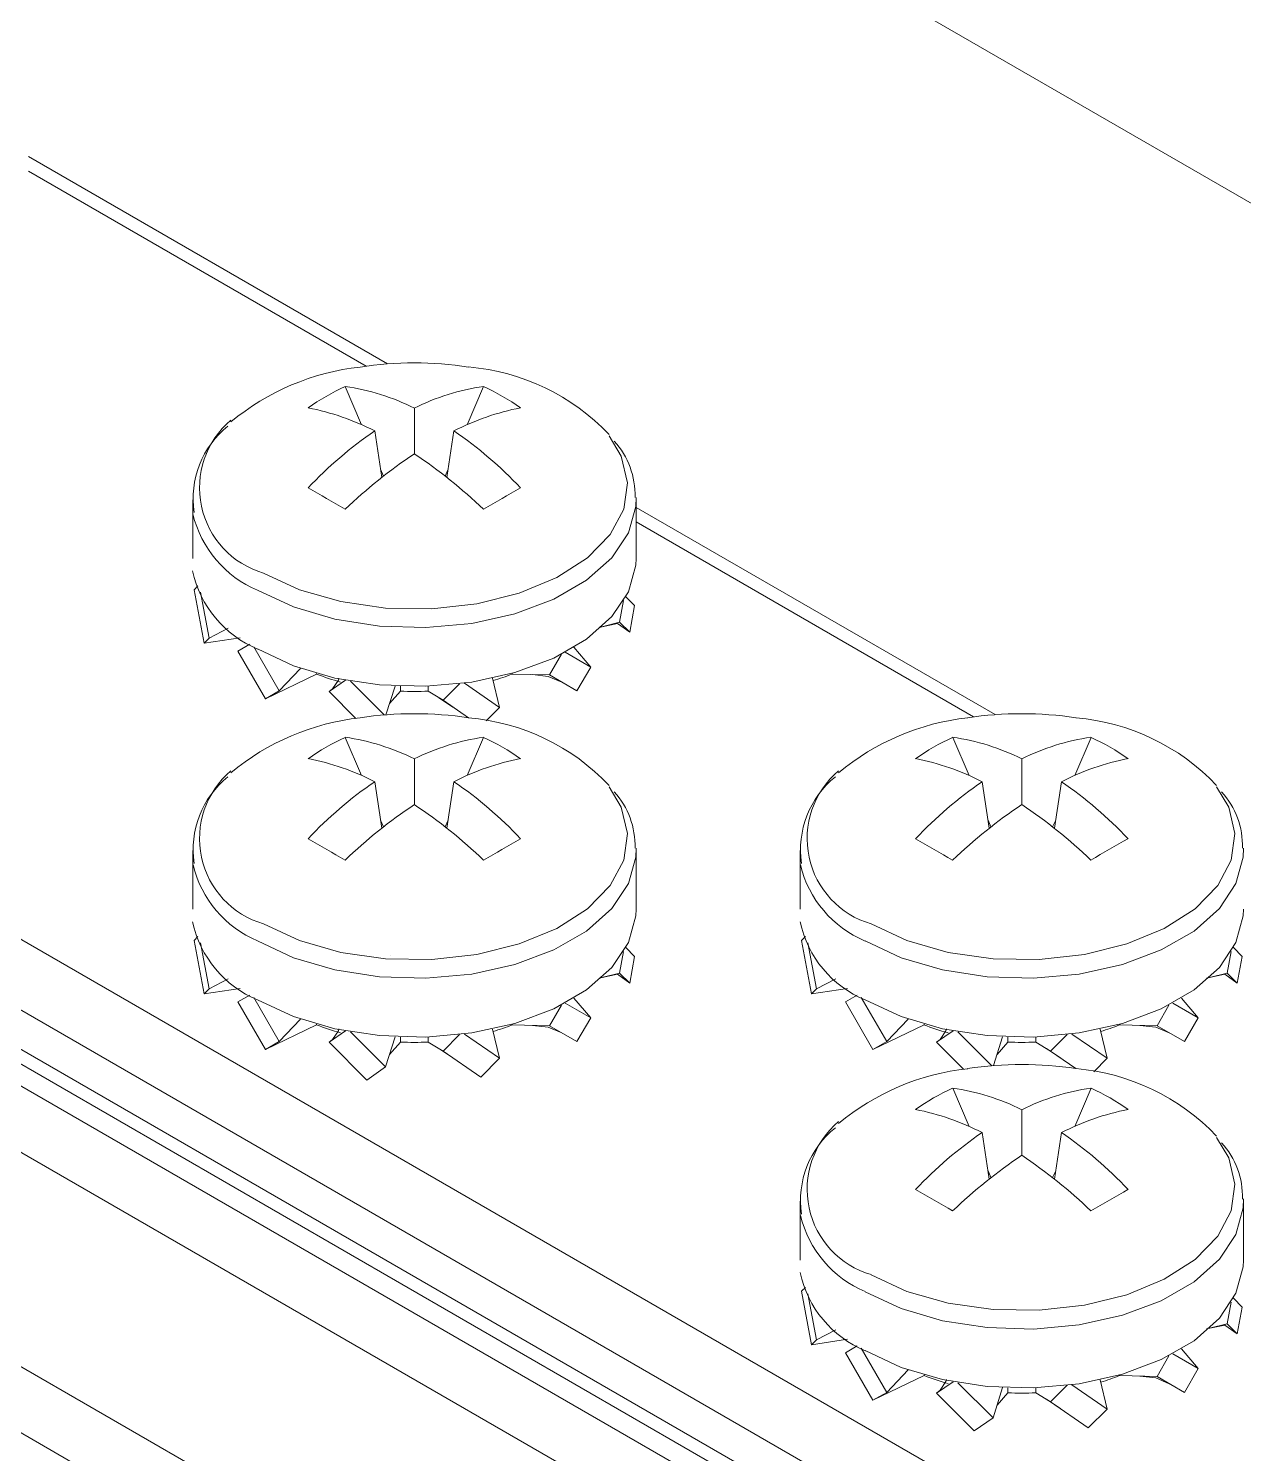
# Model space of a CAD drawing. Header units: inches. Extents: x 0.2 to 16.8, y 0.2 to 10.8.
# Drawn here: x 12.644 to 13.527, y 6.1 to 7.135 of the extents above; entities that cross this region are included whole.
import ezdxf

# ---------------------------------------------------------------- set-up
doc = ezdxf.new("R2010")
doc.units = ezdxf.units.IN
doc.header["$MEASUREMENT"] = 0

msp = doc.modelspace()

# ---------------------------------------------------------------- linework, layer by layer
at = {"color": 7, "linetype": 'Continuous', "lineweight": 15}
for p, q in [((11.1321, 8.3933), (14.01, 6.7319)), ((11.1935, 7.2169), (14.1384, 5.5168)), ((12.9051, 6.891), (12.6444, 7.0415)), ((12.8743, 6.8745), (12.8862, 6.8468)), ((12.9748, 6.8745), (12.963, 6.8468)), ((12.9246, 6.8257), (12.9246, 6.8589)), ((12.8958, 6.8423), (12.901, 6.8085)), ((12.9534, 6.8423), (12.9482, 6.8085)), ((12.9001, 6.8145), (12.9022, 6.8095)), ((12.9491, 6.8145), (12.947, 6.8095)), ((12.7636, 6.7924), (12.7636, 6.7497)), ((12.7636, 6.7924), (12.7638, 6.7876)), ((13.0856, 6.7497), (13.0856, 6.7924)), ((13.3464, 6.6363), (13.0856, 6.7868)), ((12.7673, 6.7298), (12.7646, 6.727)), ((12.7646, 6.727), (12.7719, 6.6882)), ((12.7755, 6.6918), (12.7692, 6.7253)), ((13.0766, 6.7191), (13.0737, 6.7034)), ((13.0846, 6.7155), (13.0782, 6.7219)), ((13.081, 6.6961), (13.0846, 6.7155)), ((12.7755, 6.6918), (12.7895, 6.6991)), ((13.0588, 6.6996), (13.0721, 6.7026)), ((13.0608, 6.7001), (13.0737, 6.7034)), ((13.081, 6.6961), (13.0721, 6.7026)), ((13.0737, 6.7034), (13.081, 6.6961)), ((12.7719, 6.6882), (12.7981, 6.6922)), ((12.7719, 6.6882), (12.7755, 6.6918)), ((12.805, 6.6874), (12.7965, 6.6825)), ((12.8265, 6.6536), (12.808, 6.6856)), ((13.0527, 6.6709), (13.0405, 6.6852)), ((12.7965, 6.6825), (12.8165, 6.6478)), ((13.0314, 6.6801), (13.0227, 6.6651)), ((13.0527, 6.6709), (13.0342, 6.6816)), ((12.8165, 6.6478), (12.8536, 6.6658)), ((12.8265, 6.6536), (12.8419, 6.6699)), ((12.8536, 6.6663), (12.8536, 6.6658)), ((12.9956, 6.6658), (12.9956, 6.6663)), ((12.9956, 6.6658), (13.0227, 6.6651)), ((13.0227, 6.6651), (13.0427, 6.6536)), ((13.0427, 6.6536), (13.0527, 6.6709)), ((12.8165, 6.6478), (12.8265, 6.6536)), ((12.8746, 6.6613), (12.8627, 6.6531)), ((12.8652, 6.6551), (12.8627, 6.6531)), ((12.9028, 6.6361), (12.8782, 6.6607)), ((12.904, 6.6362), (12.9106, 6.6571)), ((12.9145, 6.6569), (12.9145, 6.6533)), ((12.9347, 6.6533), (12.9347, 6.6569)), ((12.9575, 6.6587), (12.9455, 6.6467)), ((12.9865, 6.6415), (12.961, 6.6591)), ((12.9865, 6.6415), (12.9814, 6.6627)), ((12.8627, 6.6531), (12.8822, 6.6336)), ((12.9065, 6.6443), (12.9145, 6.6533)), ((12.9347, 6.6533), (12.9455, 6.6467)), ((12.9424, 6.6486), (12.9526, 6.6418)), ((12.9455, 6.6467), (12.9639, 6.634)), ((12.9767, 6.6317), (12.9865, 6.6415)), ((12.8743, 6.6198), (12.8862, 6.592)), ((12.9748, 6.6198), (12.963, 6.592)), ((13.3156, 6.6198), (13.3275, 6.592)), ((13.4161, 6.6198), (13.4042, 6.592)), ((12.9246, 6.5709), (12.9246, 6.6042)), ((13.3658, 6.5709), (13.3658, 6.6042)), ((12.8958, 6.5876), (12.901, 6.5538)), ((12.9534, 6.5876), (12.9482, 6.5538)), ((13.337, 6.5876), (13.3422, 6.5538)), ((13.3946, 6.5876), (13.3895, 6.5538)), ((12.9001, 6.5598), (12.9022, 6.5548)), ((12.9491, 6.5598), (12.947, 6.5548)), ((13.3413, 6.5598), (13.3434, 6.5548)), ((13.3904, 6.5598), (13.3882, 6.5548)), ((12.7636, 6.5377), (12.7636, 6.495)), ((12.7636, 6.5377), (12.7638, 6.5329)), ((13.0856, 6.495), (13.0856, 6.5377)), ((13.2048, 6.5377), (13.2048, 6.495)), ((13.2048, 6.5377), (13.205, 6.5329)), ((12.7673, 6.4751), (12.7646, 6.4723)), ((12.7646, 6.4723), (12.7719, 6.4335)), ((12.7755, 6.4371), (12.7692, 6.4706)), ((13.2086, 6.4751), (13.2058, 6.4723)), ((13.2058, 6.4723), (13.2131, 6.4335)), ((13.2168, 6.4371), (13.2105, 6.4706)), ((13.0766, 6.4643), (13.0737, 6.4487)), ((13.0846, 6.4608), (13.0782, 6.4672)), ((13.081, 6.4413), (13.0846, 6.4608)), ((13.5178, 6.4643), (13.5149, 6.4487)), ((13.5259, 6.4608), (13.5195, 6.4672)), ((13.5222, 6.4413), (13.5259, 6.4608)), ((13.0588, 6.4449), (13.0721, 6.4478)), ((13.0608, 6.4454), (13.0737, 6.4487)), ((13.081, 6.4413), (13.0721, 6.4478)), ((13.0737, 6.4487), (13.081, 6.4413)), ((13.5, 6.4449), (13.5133, 6.4478)), ((13.5021, 6.4454), (13.5149, 6.4487)), ((13.5222, 6.4413), (13.5133, 6.4478)), ((13.5149, 6.4487), (13.5222, 6.4413)), ((12.7719, 6.4335), (12.7981, 6.4375)), ((12.7719, 6.4335), (12.7755, 6.4371)), ((12.7755, 6.4371), (12.7895, 6.4444)), ((13.2131, 6.4335), (13.2393, 6.4375)), ((13.2131, 6.4335), (13.2168, 6.4371)), ((13.2168, 6.4371), (13.2308, 6.4444)), ((12.805, 6.4327), (12.7965, 6.4277)), ((12.7965, 6.4277), (12.8165, 6.3931)), ((12.8265, 6.3989), (12.808, 6.4309)), ((13.0527, 6.4162), (13.0342, 6.4269)), ((13.0527, 6.4162), (13.0405, 6.4305)), ((13.2463, 6.4327), (13.2377, 6.4277)), ((13.2377, 6.4277), (13.2577, 6.3931)), ((13.2677, 6.3989), (13.2492, 6.4309)), ((13.494, 6.4162), (13.4755, 6.4269)), ((13.494, 6.4162), (13.4818, 6.4305)), ((13.0314, 6.4254), (13.0227, 6.4104)), ((13.0427, 6.3989), (13.0527, 6.4162)), ((13.4726, 6.4254), (13.464, 6.4104)), ((13.484, 6.3989), (13.494, 6.4162)), ((12.8165, 6.3931), (12.8536, 6.4111)), ((12.8265, 6.3989), (12.8419, 6.4152)), ((12.8536, 6.4115), (12.8536, 6.4111)), ((12.8746, 6.4066), (12.8627, 6.3984)), ((12.9037, 6.3805), (12.8782, 6.406)), ((12.9865, 6.3868), (12.9814, 6.408)), ((12.9956, 6.4111), (12.9956, 6.4115)), ((12.9956, 6.4111), (13.0227, 6.4104)), ((13.0227, 6.4104), (13.0427, 6.3989)), ((13.2577, 6.3931), (13.2948, 6.4111)), ((13.2677, 6.3989), (13.2832, 6.4152)), ((13.2948, 6.4115), (13.2948, 6.4111)), ((13.3159, 6.4066), (13.3039, 6.3984)), ((13.344, 6.3814), (13.3194, 6.406)), ((13.4277, 6.3868), (13.4226, 6.408)), ((13.4369, 6.4111), (13.4369, 6.4115)), ((13.4369, 6.4111), (13.464, 6.4104)), ((13.464, 6.4104), (13.484, 6.3989)), ((12.8165, 6.3931), (12.8265, 6.3989)), ((12.8652, 6.4004), (12.8627, 6.3984)), ((12.8627, 6.3984), (12.89, 6.371)), ((12.9037, 6.3805), (12.9106, 6.4024)), ((12.9065, 6.3896), (12.9145, 6.3985)), ((12.9145, 6.4022), (12.9145, 6.3985)), ((12.9347, 6.3985), (12.9347, 6.4022)), ((12.9347, 6.3985), (12.9455, 6.392)), ((12.9575, 6.404), (12.9455, 6.392)), ((12.9865, 6.3868), (12.961, 6.4044)), ((13.2577, 6.3931), (13.2677, 6.3989)), ((13.3064, 6.4004), (13.3039, 6.3984)), ((13.3039, 6.3984), (13.3234, 6.3788)), ((13.3452, 6.3815), (13.3518, 6.4024)), ((13.3478, 6.3896), (13.3557, 6.3985)), ((13.3557, 6.4022), (13.3557, 6.3985)), ((13.3759, 6.3985), (13.3759, 6.4022)), ((13.3759, 6.3985), (13.3867, 6.392)), ((13.3987, 6.404), (13.3867, 6.392)), ((13.4277, 6.3868), (13.4022, 6.4044)), ((12.9424, 6.3939), (12.9526, 6.3871)), ((12.9455, 6.392), (12.9728, 6.3731)), ((12.9728, 6.3731), (12.9865, 6.3868)), ((13.3837, 6.3939), (13.3939, 6.3871)), ((13.3867, 6.392), (13.4051, 6.3793)), ((13.418, 6.377), (13.4277, 6.3868)), ((12.89, 6.371), (12.9037, 6.3805)), ((13.3156, 6.3651), (13.3275, 6.3373)), ((13.4161, 6.3651), (13.4042, 6.3373)), ((13.3658, 6.3162), (13.3658, 6.3495)), ((13.337, 6.3328), (13.3422, 6.2991)), ((13.3946, 6.3328), (13.3895, 6.2991)), ((13.3413, 6.3051), (13.3434, 6.3001)), ((13.3904, 6.3051), (13.3882, 6.3001)), ((13.2048, 6.283), (13.2048, 6.2402)), ((13.2048, 6.283), (13.205, 6.2782)), ((13.5268, 6.2402), (13.5268, 6.283)), ((13.2086, 6.2204), (13.2058, 6.2176)), ((13.2058, 6.2176), (13.2131, 6.1787)), ((13.2168, 6.1824), (13.2105, 6.2158)), ((13.5178, 6.2096), (13.5149, 6.1939)), ((13.5259, 6.2061), (13.5195, 6.2125)), ((13.5222, 6.1866), (13.5259, 6.2061)), ((13.2168, 6.1824), (13.2308, 6.1897)), ((13.5, 6.1902), (13.5133, 6.1931)), ((13.5021, 6.1907), (13.5149, 6.1939)), ((13.5222, 6.1866), (13.5133, 6.1931)), ((13.5149, 6.1939), (13.5222, 6.1866)), ((13.2131, 6.1787), (13.2393, 6.1827)), ((13.2131, 6.1787), (13.2168, 6.1824)), ((13.2463, 6.178), (13.2377, 6.173)), ((13.2377, 6.173), (13.2577, 6.1384)), ((13.2677, 6.1442), (13.2492, 6.1762)), ((13.4726, 6.1707), (13.464, 6.1557)), ((13.494, 6.1615), (13.4755, 6.1722)), ((13.494, 6.1615), (13.4818, 6.1758)), ((13.2677, 6.1442), (13.2832, 6.1605)), ((13.2948, 6.1568), (13.2948, 6.1564)), ((13.4369, 6.1564), (13.4369, 6.1568)), ((13.484, 6.1442), (13.494, 6.1615)), ((13.2577, 6.1384), (13.2948, 6.1564)), ((13.3159, 6.1519), (13.3039, 6.1436)), ((13.3449, 6.1257), (13.3194, 6.1512)), ((13.3449, 6.1257), (13.3518, 6.1476)), ((13.3557, 6.1475), (13.3557, 6.1438)), ((13.3759, 6.1438), (13.3759, 6.1475)), ((13.3987, 6.1493), (13.3867, 6.1373)), ((13.4277, 6.1321), (13.4022, 6.1497)), ((13.4277, 6.1321), (13.4226, 6.1533)), ((13.4369, 6.1564), (13.464, 6.1557)), ((13.464, 6.1557), (13.484, 6.1442)), ((13.2577, 6.1384), (13.2677, 6.1442)), ((13.3064, 6.1457), (13.3039, 6.1436)), ((13.3039, 6.1436), (13.3312, 6.1163)), ((13.3478, 6.1349), (13.3557, 6.1438)), ((13.3759, 6.1438), (13.3867, 6.1373)), ((13.3837, 6.1392), (13.3939, 6.1324)), ((13.3867, 6.1373), (13.4141, 6.1184)), ((13.3312, 6.1163), (13.3449, 6.1257)), ((13.4141, 6.1184), (13.4277, 6.1321))]:
    msp.add_line(p, q, dxfattribs=at)
at = {"color": 7, "linetype": 'Continuous', "lineweight": 0}
for p, q in [((11.2041, 7.3014), (14.1593, 5.5955)), ((14.0736, 5.5935), (11.2452, 7.2263)), ((11.2452, 7.1977), (14.0736, 5.5649)), ((11.2516, 7.1675), (14.08, 5.5347)), ((14.0588, 5.4988), (11.2304, 7.1316)), ((12.8895, 6.8894), (12.6444, 7.0309)), ((11.2258, 6.9786), (14.0542, 5.3458)), ((14.033, 5.31), (11.2046, 6.9428)), ((13.3307, 6.6346), (13.0856, 6.7762))]:
    msp.add_line(p, q, dxfattribs=at)
at = {"color": 7, "linetype": 'Continuous', "lineweight": 0, "flags": 128}
for points in [[(12.8151, 6.7391), (12.8412, 6.727), (12.8712, 6.7184), (12.9037, 6.7137), (12.9372, 6.7132), (12.97, 6.7168), (13.0008, 6.7245), (13.028, 6.7358), (13.0504, 6.7501), (13.0668, 6.767), (13.0767, 6.7854), (13.0794, 6.8047), (13.0749, 6.8239), (13.066, 6.8387)], [(12.8107, 6.7267), (12.8369, 6.7145), (12.8669, 6.7056), (12.8994, 6.7006), (12.933, 6.6996), (12.9663, 6.7026), (12.9977, 6.7096), (13.0259, 6.7202), (13.0497, 6.7339), (13.068, 6.7502), (13.0801, 6.7683), (13.0854, 6.7875), (13.0856, 6.7941)], [(12.8151, 6.4844), (12.8412, 6.4722), (12.8712, 6.4637), (12.9037, 6.459), (12.9372, 6.4585), (12.97, 6.4621), (13.0008, 6.4698), (13.028, 6.481), (13.0504, 6.4954), (13.0668, 6.5122), (13.0767, 6.5307), (13.0794, 6.55), (13.0749, 6.5691), (13.066, 6.584)], [(13.2563, 6.4844), (13.2824, 6.4722), (13.3124, 6.4637), (13.3449, 6.459), (13.3784, 6.4585), (13.4113, 6.4621), (13.442, 6.4698), (13.4692, 6.481), (13.4916, 6.4954), (13.5081, 6.5122), (13.5179, 6.5307), (13.5206, 6.55), (13.5161, 6.5691), (13.5073, 6.584)], [(12.8107, 6.472), (12.8369, 6.4597), (12.8669, 6.4509), (12.8994, 6.4459), (12.933, 6.4449), (12.9663, 6.4479), (12.9977, 6.4549), (13.0259, 6.4655), (13.0497, 6.4792), (13.068, 6.4955), (13.0801, 6.5136), (13.0854, 6.5328), (13.0856, 6.5394)], [(13.252, 6.472), (13.2781, 6.4597), (13.3081, 6.4509), (13.3406, 6.4459), (13.3743, 6.4449), (13.4075, 6.4479), (13.4389, 6.4549), (13.4671, 6.4655), (13.4909, 6.4792), (13.5093, 6.4955), (13.5213, 6.5136), (13.5266, 6.5328), (13.5268, 6.5394)], [(13.2563, 6.2296), (13.2824, 6.2175), (13.3124, 6.2089), (13.3449, 6.2043), (13.3784, 6.2038), (13.4113, 6.2074), (13.442, 6.215), (13.4692, 6.2263), (13.4916, 6.2407), (13.5081, 6.2575), (13.5179, 6.276), (13.5206, 6.2953), (13.5161, 6.3144), (13.5073, 6.3292)], [(13.252, 6.2172), (13.2781, 6.205), (13.3081, 6.1962), (13.3406, 6.1912), (13.3743, 6.1901), (13.4075, 6.1932), (13.4389, 6.2002), (13.4671, 6.2107), (13.4909, 6.2245), (13.5093, 6.2408), (13.5213, 6.2589), (13.5266, 6.2781), (13.5268, 6.2846)]]:
    msp.add_lwpolyline(points, dxfattribs=at)
at = {"color": 7, "linetype": 'Continuous', "lineweight": 15, "flags": 128}
for points in [[(12.8107, 6.684), (12.8369, 6.6717), (12.8669, 6.6629), (12.8994, 6.6579), (12.933, 6.6569), (12.9663, 6.6599), (12.9977, 6.6669), (13.0259, 6.6774), (13.0497, 6.6912), (13.068, 6.7075), (13.0801, 6.7256), (13.0854, 6.7448), (13.0856, 6.7497)], [(13.0104, 6.6654), (13.0219, 6.6641), (13.0317, 6.66)], [(12.8698, 6.6629), (12.8694, 6.6614), (12.8652, 6.6551)], [(12.8107, 6.4292), (12.8369, 6.417), (12.8669, 6.4082), (12.8994, 6.4032), (12.933, 6.4021), (12.9663, 6.4052), (12.9977, 6.4121), (13.0259, 6.4227), (13.0497, 6.4365), (13.068, 6.4528), (13.0801, 6.4709), (13.0854, 6.4901), (13.0856, 6.495)], [(13.252, 6.4292), (13.2781, 6.417), (13.3081, 6.4082), (13.3406, 6.4032), (13.3743, 6.4021), (13.4075, 6.4052), (13.4389, 6.4121), (13.4671, 6.4227), (13.4909, 6.4365), (13.5093, 6.4528), (13.5213, 6.4709), (13.5266, 6.4901), (13.5268, 6.495)], [(12.8698, 6.4082), (12.8694, 6.4067), (12.8652, 6.4004)], [(13.0104, 6.4107), (13.0219, 6.4094), (13.0317, 6.4053)], [(13.311, 6.4082), (13.3107, 6.4067), (13.3064, 6.4004)], [(13.4516, 6.4107), (13.4631, 6.4094), (13.4729, 6.4053)], [(13.252, 6.1745), (13.2781, 6.1623), (13.3081, 6.1535), (13.3406, 6.1484), (13.3743, 6.1474), (13.4075, 6.1505), (13.4389, 6.1574), (13.4671, 6.168), (13.4909, 6.1817), (13.5093, 6.198), (13.5213, 6.2162), (13.5266, 6.2354), (13.5268, 6.2402)], [(13.311, 6.1535), (13.3107, 6.152), (13.3064, 6.1457)], [(13.4516, 6.156), (13.4631, 6.1547), (13.4729, 6.1505)]]:
    msp.add_lwpolyline(points, dxfattribs=at)
at = {"color": 7, "linetype": 'Continuous', "lineweight": 15}
for centre, radius, start, end in [((12.9246, 6.6293), 0.2624, 81.3732, 98.6268), ((12.9047, 6.7126), 0.1772, 96.3205, 129.7367), ((12.9508, 6.7305), 0.1588, 43.474, 85.237), ((12.944, 6.7229), 0.1669, 114.6603, 125.3442), ((12.85, 6.7082), 0.1682, 63.6655, 81.6729), ((12.9992, 6.7082), 0.1682, 98.3271, 116.3345), ((12.9052, 6.7229), 0.1669, 54.6558, 65.3397), ((12.8118, 6.6783), 0.1843, 62.8734, 78.8409), ((13.0374, 6.6783), 0.1843, 101.1591, 117.1266), ((12.8318, 6.793), 0.0679, 128.8799, 188.4022), ((13.0634, 6.5976), 0.2966, 124.4082, 136.7304), ((12.7858, 6.5976), 0.2966, 43.2696, 55.5918), ((13.0272, 6.7959), 0.0577, 358.1994, 42.4822), ((13.128, 6.5207), 0.3666, 123.6956, 133.7766), ((12.7212, 6.5207), 0.3666, 46.2234, 56.3044), ((12.0954, 5.4675), 1.5309, 59.4161, 60.5789), ((13.7538, 5.4675), 1.5309, 119.4211, 120.5839), ((12.8414, 6.7575), 0.0797, 192.1921, 247.3301), ((12.9142, 6.8188), 0.1646, 248.3741, 254.7903), ((12.9354, 6.8177), 0.1634, 286.514, 291.6408), ((12.9246, 6.8694), 0.2163, 267.3266, 272.6734), ((12.9047, 6.4579), 0.1772, 96.3205, 129.7367), ((12.9246, 6.3746), 0.2624, 81.3732, 98.6268), ((12.9508, 6.4757), 0.1588, 43.474, 85.2371), ((13.346, 6.4579), 0.1772, 96.3204, 129.7368), ((13.3658, 6.3746), 0.2624, 81.3732, 98.6268), ((13.392, 6.4757), 0.1588, 43.474, 85.237), ((12.944, 6.4681), 0.1669, 114.6603, 125.3442), ((12.85, 6.4535), 0.1682, 63.6655, 81.6729), ((12.9992, 6.4535), 0.1682, 98.3271, 116.3345), ((12.9052, 6.4681), 0.1669, 54.6558, 65.3397), ((13.3852, 6.4681), 0.1669, 114.6602, 125.3444), ((13.2912, 6.4535), 0.1682, 63.6655, 81.673), ((13.4404, 6.4535), 0.1682, 98.327, 116.3346), ((13.3465, 6.4681), 0.1669, 54.6558, 65.3397), ((12.8118, 6.4236), 0.1843, 62.8734, 78.8409), ((13.0374, 6.4236), 0.1843, 101.1591, 117.1266), ((13.253, 6.4236), 0.1843, 62.8733, 78.8409), ((13.4786, 6.4236), 0.1843, 101.159, 117.1267), ((12.8318, 6.5382), 0.0679, 128.8798, 188.4022), ((13.0634, 6.3429), 0.2966, 124.4082, 136.7304), ((12.7858, 6.3429), 0.2966, 43.2696, 55.5918), ((13.273, 6.5382), 0.0679, 128.8798, 188.4023), ((13.5046, 6.3429), 0.2966, 124.408, 136.7305), ((13.227, 6.3429), 0.2966, 43.2696, 55.5918), ((13.128, 6.266), 0.3666, 123.6956, 133.7766), ((12.7212, 6.266), 0.3666, 46.2234, 56.3044), ((13.0272, 6.5412), 0.0577, 358.1993, 42.4821), ((13.5692, 6.266), 0.3666, 123.6956, 133.7766), ((13.1624, 6.266), 0.3666, 46.2235, 56.3044), ((13.4684, 6.5412), 0.0577, 358.1992, 42.4822), ((12.0955, 5.2128), 1.5308, 59.416, 60.579), ((13.7537, 5.2128), 1.5308, 119.421, 120.584), ((12.5366, 5.2127), 1.5309, 59.4161, 60.5789), ((14.1947, 5.2132), 1.5304, 119.4209, 120.5841), ((12.8414, 6.5027), 0.0797, 192.1921, 247.3301), ((13.2827, 6.5027), 0.0797, 192.1921, 247.33), ((12.9142, 6.5641), 0.1646, 248.3741, 254.7903), ((12.9354, 6.5629), 0.1634, 286.514, 291.6409), ((13.3554, 6.5641), 0.1646, 248.374, 254.7903), ((13.3766, 6.5629), 0.1634, 286.5139, 291.641), ((12.9246, 6.6146), 0.2163, 267.3263, 272.6737), ((13.3658, 6.6146), 0.2163, 267.3265, 272.6735), ((13.346, 6.2031), 0.1772, 96.3205, 129.7367), ((13.3658, 6.1199), 0.2624, 81.3732, 98.6268), ((13.392, 6.221), 0.1588, 43.474, 85.2371), ((13.3852, 6.2134), 0.1669, 114.6605, 125.344), ((13.2912, 6.1987), 0.1682, 63.6655, 81.6729), ((13.4404, 6.1987), 0.1682, 98.327, 116.3346), ((13.3465, 6.2134), 0.1669, 54.6558, 65.3397), ((13.253, 6.1688), 0.1843, 62.8734, 78.8409), ((13.4786, 6.1688), 0.1843, 101.1592, 117.1266), ((13.273, 6.2835), 0.0679, 128.8799, 188.4021), ((13.5046, 6.0882), 0.2966, 124.4081, 136.7305), ((13.227, 6.0882), 0.2966, 43.2696, 55.5918), ((13.4684, 6.2864), 0.0577, 358.1997, 42.482), ((13.5692, 6.0113), 0.3666, 123.6957, 133.7765), ((13.1624, 6.0113), 0.3666, 46.2234, 56.3044), ((12.5367, 4.9581), 1.5308, 59.416, 60.5789), ((14.1947, 4.9585), 1.5304, 119.4209, 120.5841), ((13.2827, 6.248), 0.0797, 192.1921, 247.3302), ((13.3555, 6.3094), 0.1646, 248.3742, 254.7901), ((13.3766, 6.3082), 0.1634, 286.5141, 291.6407), ((13.3658, 6.3599), 0.2163, 267.3264, 272.6736)]:
    msp.add_arc(centre, radius, start, end, dxfattribs=at)
at = {"color": 7, "linetype": 'Continuous', "lineweight": 0}
for centre, radius, start, end in [((12.8331, 6.801), 0.0645, 130.2422, 253.7696), ((12.8423, 6.801), 0.0808, 193.6403, 247.0151), ((12.8331, 6.5463), 0.0645, 130.2422, 253.7696), ((13.2744, 6.5463), 0.0645, 130.2422, 253.7695), ((12.8423, 6.5463), 0.0807, 193.6403, 247.0152), ((13.2835, 6.5463), 0.0808, 193.6404, 247.0151), ((13.2744, 6.2916), 0.0645, 130.2422, 253.7696), ((13.2835, 6.2916), 0.0807, 193.6403, 247.0152)]:
    msp.add_arc(centre, radius, start, end, dxfattribs=at)
at = {"color": 7, "linetype": 'Continuous', "lineweight": 15}
for points, knots in [([(12.9072, 6.4617), (12.9072, 6.4617), (12.9072, 6.4617), (12.9072, 6.4617), (12.9072, 6.4617), (12.9072, 6.4617), (12.9072, 6.4617), (12.9072, 6.4617), (12.9072, 6.4617), (12.9072, 6.4617), (12.9072, 6.4617), (12.9072, 6.4617), (12.9072, 6.4617), (12.9072, 6.4617), (12.9072, 6.4617), (12.9072, 6.4617), (12.9072, 6.4617), (12.9072, 6.4617), (12.9072, 6.4617), (12.9072, 6.4617), (12.9072, 6.4617)], [0, 0, 0, 0, 0.0184377, 0.0410053, 0.0674594, 0.0982722, 0.1335096, 0.1728771, 0.2169386, 0.2652683, 0.3143876, 0.3604226, 0.4033237, 0.4431921, 0.4802325, 0.5139651, 0.5449362, 0.5730654, 0.6253734, 0.6663924, 0.6663924, 0.6663924, 0.6663924]), ([(12.9072, 6.4617), (12.9072, 6.4617), (12.9072, 6.4617), (12.9072, 6.4617), (12.9072, 6.4617), (12.9072, 6.4617), (12.9072, 6.4617)], [0, 0, 0, 0, 0.246345, 0.485261, 0.731951, 1, 1, 1, 1]), ([(12.9072, 6.4617), (12.9072, 6.4617), (12.9072, 6.4617), (12.9072, 6.4617), (12.9072, 6.4617), (12.9072, 6.4617), (12.9072, 6.4617)], [0, 0, 0, 0, 0.259464, 0.502502, 0.744885, 1, 1, 1, 1]), ([(12.9072, 6.4617), (12.9072, 6.4617), (12.9072, 6.4617), (12.9072, 6.4617), (12.9072, 6.4617), (12.9072, 6.4617), (12.9072, 6.4617), (12.9072, 6.4617), (12.9072, 6.4617), (12.9072, 6.4617), (12.9072, 6.4617)], [0, 0, 0, 0, 0.148335, 0.288592, 0.421401, 0.547152, 0.666859, 0.782766, 0.892668, 1, 1, 1, 1]), ([(12.9072, 6.4617), (12.9072, 6.4617), (12.9072, 6.4617), (12.9072, 6.4617), (12.9072, 6.4617), (12.9072, 6.4617), (12.9072, 6.4617), (12.9072, 6.4617), (12.9072, 6.4617), (12.9072, 6.4617), (12.9072, 6.4617), (12.9072, 6.4617), (12.9072, 6.4617), (12.9072, 6.4617), (12.9072, 6.4617), (12.9072, 6.4617), (12.9072, 6.4617), (12.9072, 6.4617), (12.9072, 6.4617)], [0, 0, 0, 0, 0.07191, 0.140144, 0.204813, 0.264794, 0.32301, 0.378021, 0.431309, 0.484012, 0.537035, 0.592435, 0.650051, 0.711513, 0.777288, 0.846983, 0.920834, 1, 1, 1, 1]), ([(12.9072, 6.4617), (12.9072, 6.4617), (12.9072, 6.4617), (12.9072, 6.4617), (12.9072, 6.4617), (12.9072, 6.4617), (12.9072, 6.4617), (12.9072, 6.4617), (12.9072, 6.4617), (12.9072, 6.4617), (12.9072, 6.4617), (12.9072, 6.4617), (12.9072, 6.4617), (12.9072, 6.4617), (12.9072, 6.4617), (12.9072, 6.4617), (12.9072, 6.4617), (12.9072, 6.4617), (12.9072, 6.4617)], [0, 0, 0, 0, 0.082821, 0.161085, 0.234352, 0.303094, 0.368548, 0.430801, 0.490155, 0.547887, 0.604071, 0.659126, 0.713946, 0.768328, 0.823593, 0.880407, 0.939019, 1, 1, 1, 1]), ([(12.9072, 6.4617), (12.9072, 6.4617), (12.9072, 6.4617), (12.9072, 6.4617), (12.9072, 6.4617), (12.9072, 6.4617), (12.9072, 6.4617), (12.9072, 6.4617), (12.9072, 6.4617), (12.9072, 6.4617), (12.9072, 6.4617), (12.9072, 6.4617), (12.9072, 6.4617), (12.9072, 6.4617), (12.9072, 6.4617), (12.9072, 6.4617), (12.9072, 6.4617), (12.9072, 6.4617), (12.9072, 6.4617)], [0, 0, 0, 0, 0.073372, 0.146322, 0.219577, 0.295356, 0.33399, 0.372238, 0.410847, 0.449518, 0.488765, 0.528819, 0.569745, 0.61205, 0.699899, 0.792982, 0.892696, 1, 1, 1, 1]), ([(12.9072, 6.4617), (12.9072, 6.4617), (12.9072, 6.4617), (12.9072, 6.4617), (12.9072, 6.4617), (12.9072, 6.4617), (12.9072, 6.4617), (12.9072, 6.4617), (12.9072, 6.4617), (12.9072, 6.4617), (12.9072, 6.4617)], [0, 0, 0, 0, 0.133054, 0.260864, 0.384835, 0.506941, 0.627504, 0.749214, 0.872651, 1, 1, 1, 1]), ([(12.9072, 6.4617), (12.9072, 6.4617), (12.9072, 6.4617), (12.9072, 6.4617), (12.9072, 6.4617)], [0.8443252, 0.8443252, 0.8443252, 0.8443252, 0.9084583, 1, 1, 1, 1]), ([(12.9072, 6.4617), (12.9072, 6.4617), (12.9072, 6.4617), (12.9072, 6.4617), (12.9072, 6.4617), (12.9072, 6.4617), (12.9072, 6.4617), (12.9072, 6.4617), (12.9072, 6.4617), (12.9072, 6.4617), (12.9072, 6.4617), (12.9072, 6.4617), (12.9072, 6.4617), (12.9072, 6.4617), (12.9072, 6.4617), (12.9072, 6.4617), (12.9072, 6.4617), (12.9072, 6.4617), (12.9072, 6.4617), (12.9072, 6.4617), (12.9072, 6.4617)], [0, 0, 0, 0, 0.0184377, 0.0410053, 0.0674594, 0.0982722, 0.1335096, 0.1728771, 0.2169386, 0.2652683, 0.3143876, 0.3604226, 0.4033237, 0.4431921, 0.4802325, 0.5139651, 0.5449362, 0.5730654, 0.6253734, 0.6663924, 0.6663924, 0.6663924, 0.6663924]), ([(12.9072, 6.4617), (12.9072, 6.4617), (12.9072, 6.4617), (12.9072, 6.4617), (12.9072, 6.4617), (12.9072, 6.4617), (12.9072, 6.4617)], [0, 0, 0, 0, 0.246345, 0.485261, 0.731951, 1, 1, 1, 1]), ([(12.9072, 6.4617), (12.9072, 6.4617), (12.9072, 6.4617), (12.9072, 6.4617), (12.9072, 6.4617), (12.9072, 6.4617), (12.9072, 6.4617)], [0, 0, 0, 0, 0.259464, 0.502502, 0.744885, 1, 1, 1, 1]), ([(12.9072, 6.4617), (12.9072, 6.4617), (12.9072, 6.4617), (12.9072, 6.4617), (12.9072, 6.4617), (12.9072, 6.4617), (12.9072, 6.4617), (12.9072, 6.4617), (12.9072, 6.4617), (12.9072, 6.4617), (12.9072, 6.4617)], [0, 0, 0, 0, 0.148335, 0.288592, 0.421401, 0.547152, 0.666859, 0.782766, 0.892668, 1, 1, 1, 1]), ([(12.9072, 6.4617), (12.9072, 6.4617), (12.9072, 6.4617), (12.9072, 6.4617), (12.9072, 6.4617), (12.9072, 6.4617), (12.9072, 6.4617), (12.9072, 6.4617), (12.9072, 6.4617), (12.9072, 6.4617), (12.9072, 6.4617), (12.9072, 6.4617), (12.9072, 6.4617), (12.9072, 6.4617), (12.9072, 6.4617), (12.9072, 6.4617), (12.9072, 6.4617), (12.9072, 6.4617), (12.9072, 6.4617)], [0, 0, 0, 0, 0.07191, 0.140144, 0.204813, 0.264794, 0.32301, 0.378021, 0.431309, 0.484012, 0.537035, 0.592435, 0.650051, 0.711513, 0.777288, 0.846983, 0.920834, 1, 1, 1, 1]), ([(12.9072, 6.4617), (12.9072, 6.4617), (12.9072, 6.4617), (12.9072, 6.4617), (12.9072, 6.4617), (12.9072, 6.4617), (12.9072, 6.4617), (12.9072, 6.4617), (12.9072, 6.4617), (12.9072, 6.4617), (12.9072, 6.4617), (12.9072, 6.4617), (12.9072, 6.4617), (12.9072, 6.4617), (12.9072, 6.4617), (12.9072, 6.4617), (12.9072, 6.4617), (12.9072, 6.4617), (12.9072, 6.4617)], [0, 0, 0, 0, 0.082821, 0.161085, 0.234352, 0.303094, 0.368548, 0.430801, 0.490155, 0.547887, 0.604071, 0.659126, 0.713946, 0.768328, 0.823593, 0.880407, 0.939019, 1, 1, 1, 1]), ([(12.9072, 6.4617), (12.9072, 6.4617), (12.9072, 6.4617), (12.9072, 6.4617), (12.9072, 6.4617), (12.9072, 6.4617), (12.9072, 6.4617), (12.9072, 6.4617), (12.9072, 6.4617), (12.9072, 6.4617), (12.9072, 6.4617), (12.9072, 6.4617), (12.9072, 6.4617), (12.9072, 6.4617), (12.9072, 6.4617), (12.9072, 6.4617), (12.9072, 6.4617), (12.9072, 6.4617), (12.9072, 6.4617)], [0, 0, 0, 0, 0.0733717, 0.1463219, 0.2195773, 0.2953563, 0.3339904, 0.3722377, 0.4108474, 0.4495179, 0.4887649, 0.5288192, 0.5697453, 0.6120497, 0.6998988, 0.7929825, 0.8926965, 1, 1, 1, 1]), ([(12.9072, 6.4617), (12.9072, 6.4617), (12.9072, 6.4617), (12.9072, 6.4617), (12.9072, 6.4617), (12.9072, 6.4617), (12.9072, 6.4617), (12.9072, 6.4617), (12.9072, 6.4617), (12.9072, 6.4617), (12.9072, 6.4617)], [0, 0, 0, 0, 0.133054, 0.260864, 0.384835, 0.506941, 0.627504, 0.749214, 0.872651, 1, 1, 1, 1]), ([(12.9072, 6.4617), (12.9072, 6.4617), (12.9072, 6.4617), (12.9072, 6.4617), (12.9072, 6.4617)], [0.8443252, 0.8443252, 0.8443252, 0.8443252, 0.9084583, 1, 1, 1, 1]), ([(12.9072, 6.4617), (12.9072, 6.4617), (12.9072, 6.4617), (12.9072, 6.4617), (12.9072, 6.4617), (12.9072, 6.4617), (12.9072, 6.4617), (12.9072, 6.4617), (12.9072, 6.4617), (12.9072, 6.4617), (12.9072, 6.4617), (12.9072, 6.4617), (12.9072, 6.4617), (12.9072, 6.4617), (12.9072, 6.4617), (12.9072, 6.4617), (12.9072, 6.4617), (12.9072, 6.4617), (12.9072, 6.4617), (12.9072, 6.4617), (12.9072, 6.4617)], [0, 0, 0, 0, 0.0184377, 0.0410053, 0.0674594, 0.0982722, 0.1335096, 0.1728771, 0.2169386, 0.2652683, 0.3143876, 0.3604226, 0.4033237, 0.4431921, 0.4802325, 0.5139651, 0.5449362, 0.5730654, 0.6253734, 0.6663924, 0.6663924, 0.6663924, 0.6663924]), ([(12.9072, 6.4617), (12.9072, 6.4617), (12.9072, 6.4617), (12.9072, 6.4617), (12.9072, 6.4617), (12.9072, 6.4617), (12.9072, 6.4617)], [0, 0, 0, 0, 0.246345, 0.485261, 0.731951, 1, 1, 1, 1]), ([(12.9072, 6.4617), (12.9072, 6.4617), (12.9072, 6.4617), (12.9072, 6.4617), (12.9072, 6.4617), (12.9072, 6.4617), (12.9072, 6.4617)], [0, 0, 0, 0, 0.259464, 0.502502, 0.744885, 1, 1, 1, 1]), ([(12.9072, 6.4617), (12.9072, 6.4617), (12.9072, 6.4617), (12.9072, 6.4617), (12.9072, 6.4617), (12.9072, 6.4617), (12.9072, 6.4617), (12.9072, 6.4617), (12.9072, 6.4617), (12.9072, 6.4617), (12.9072, 6.4617)], [0, 0, 0, 0, 0.148335, 0.288592, 0.421401, 0.547152, 0.666859, 0.782766, 0.892668, 1, 1, 1, 1]), ([(12.9072, 6.4617), (12.9072, 6.4617), (12.9072, 6.4617), (12.9072, 6.4617), (12.9072, 6.4617), (12.9072, 6.4617), (12.9072, 6.4617), (12.9072, 6.4617), (12.9072, 6.4617), (12.9072, 6.4617), (12.9072, 6.4617), (12.9072, 6.4617), (12.9072, 6.4617), (12.9072, 6.4617), (12.9072, 6.4617), (12.9072, 6.4617), (12.9072, 6.4617), (12.9072, 6.4617), (12.9072, 6.4617)], [0, 0, 0, 0, 0.07191, 0.140144, 0.204813, 0.264794, 0.32301, 0.378021, 0.431309, 0.484012, 0.537035, 0.592435, 0.650051, 0.711513, 0.777288, 0.846983, 0.920834, 1, 1, 1, 1]), ([(12.9072, 6.4617), (12.9072, 6.4617), (12.9072, 6.4617), (12.9072, 6.4617), (12.9072, 6.4617), (12.9072, 6.4617), (12.9072, 6.4617), (12.9072, 6.4617), (12.9072, 6.4617), (12.9072, 6.4617), (12.9072, 6.4617), (12.9072, 6.4617), (12.9072, 6.4617), (12.9072, 6.4617), (12.9072, 6.4617), (12.9072, 6.4617), (12.9072, 6.4617), (12.9072, 6.4617), (12.9072, 6.4617)], [0, 0, 0, 0, 0.082821, 0.161085, 0.234352, 0.303094, 0.368548, 0.430801, 0.490155, 0.547887, 0.604071, 0.659126, 0.713946, 0.768328, 0.823593, 0.880407, 0.939019, 1, 1, 1, 1]), ([(12.9072, 6.4617), (12.9072, 6.4617), (12.9072, 6.4617), (12.9072, 6.4617), (12.9072, 6.4617), (12.9072, 6.4617), (12.9072, 6.4617), (12.9072, 6.4617), (12.9072, 6.4617), (12.9072, 6.4617), (12.9072, 6.4617), (12.9072, 6.4617), (12.9072, 6.4617), (12.9072, 6.4617), (12.9072, 6.4617), (12.9072, 6.4617), (12.9072, 6.4617), (12.9072, 6.4617), (12.9072, 6.4617)], [0, 0, 0, 0, 0.0733717, 0.1463219, 0.2195773, 0.2953563, 0.3339904, 0.3722377, 0.4108474, 0.4495179, 0.4887649, 0.5288192, 0.5697453, 0.6120497, 0.6998988, 0.7929825, 0.8926965, 1, 1, 1, 1]), ([(12.9072, 6.4617), (12.9072, 6.4617), (12.9072, 6.4617), (12.9072, 6.4617), (12.9072, 6.4617), (12.9072, 6.4617), (12.9072, 6.4617), (12.9072, 6.4617), (12.9072, 6.4617), (12.9072, 6.4617), (12.9072, 6.4617)], [0, 0, 0, 0, 0.133054, 0.260864, 0.384835, 0.506941, 0.627504, 0.749214, 0.872651, 1, 1, 1, 1]), ([(12.9072, 6.4617), (12.9072, 6.4617), (12.9072, 6.4617), (12.9072, 6.4617), (12.9072, 6.4617)], [0.8443252, 0.8443252, 0.8443252, 0.8443252, 0.9084583, 1, 1, 1, 1]), ([(12.9072, 6.4617), (12.9072, 6.4617), (12.9072, 6.4617), (12.9072, 6.4617), (12.9072, 6.4617), (12.9072, 6.4617), (12.9072, 6.4617), (12.9072, 6.4617), (12.9072, 6.4617), (12.9072, 6.4617), (12.9072, 6.4617), (12.9072, 6.4617), (12.9072, 6.4617), (12.9072, 6.4617), (12.9072, 6.4617), (12.9072, 6.4617), (12.9072, 6.4617), (12.9072, 6.4617), (12.9072, 6.4617), (12.9072, 6.4617), (12.9072, 6.4617)], [0, 0, 0, 0, 0.0184377, 0.0410053, 0.0674594, 0.0982722, 0.1335096, 0.1728771, 0.2169386, 0.2652683, 0.3143876, 0.3604226, 0.4033237, 0.4431921, 0.4802325, 0.5139651, 0.5449362, 0.5730654, 0.6253734, 0.6663924, 0.6663924, 0.6663924, 0.6663924]), ([(12.9072, 6.4617), (12.9072, 6.4617), (12.9072, 6.4617), (12.9072, 6.4617), (12.9072, 6.4617), (12.9072, 6.4617), (12.9072, 6.4617)], [0, 0, 0, 0, 0.2463451, 0.4852607, 0.7319508, 1, 1, 1, 1]), ([(12.9072, 6.4617), (12.9072, 6.4617), (12.9072, 6.4617), (12.9072, 6.4617), (12.9072, 6.4617), (12.9072, 6.4617), (12.9072, 6.4617)], [0, 0, 0, 0, 0.259464, 0.502502, 0.744885, 1, 1, 1, 1]), ([(12.9072, 6.4617), (12.9072, 6.4617), (12.9072, 6.4617), (12.9072, 6.4617), (12.9072, 6.4617), (12.9072, 6.4617), (12.9072, 6.4617), (12.9072, 6.4617), (12.9072, 6.4617), (12.9072, 6.4617), (12.9072, 6.4617)], [0, 0, 0, 0, 0.148335, 0.288592, 0.421401, 0.547152, 0.666859, 0.782766, 0.892668, 1, 1, 1, 1]), ([(12.9072, 6.4617), (12.9072, 6.4617), (12.9072, 6.4617), (12.9072, 6.4617), (12.9072, 6.4617), (12.9072, 6.4617), (12.9072, 6.4617), (12.9072, 6.4617), (12.9072, 6.4617), (12.9072, 6.4617), (12.9072, 6.4617), (12.9072, 6.4617), (12.9072, 6.4617), (12.9072, 6.4617), (12.9072, 6.4617), (12.9072, 6.4617), (12.9072, 6.4617), (12.9072, 6.4617), (12.9072, 6.4617)], [0, 0, 0, 0, 0.07191, 0.140144, 0.204813, 0.264794, 0.32301, 0.378021, 0.431309, 0.484012, 0.537035, 0.592435, 0.650051, 0.711513, 0.777288, 0.846983, 0.920834, 1, 1, 1, 1]), ([(12.9072, 6.4617), (12.9072, 6.4617), (12.9072, 6.4617), (12.9072, 6.4617), (12.9072, 6.4617), (12.9072, 6.4617), (12.9072, 6.4617), (12.9072, 6.4617), (12.9072, 6.4617), (12.9072, 6.4617), (12.9072, 6.4617), (12.9072, 6.4617), (12.9072, 6.4617), (12.9072, 6.4617), (12.9072, 6.4617), (12.9072, 6.4617), (12.9072, 6.4617), (12.9072, 6.4617), (12.9072, 6.4617)], [0, 0, 0, 0, 0.082821, 0.161085, 0.234352, 0.303094, 0.368548, 0.430801, 0.490155, 0.547887, 0.604071, 0.659126, 0.713946, 0.768328, 0.823593, 0.880407, 0.939019, 1, 1, 1, 1]), ([(12.9072, 6.4617), (12.9072, 6.4617), (12.9072, 6.4617), (12.9072, 6.4617), (12.9072, 6.4617), (12.9072, 6.4617), (12.9072, 6.4617), (12.9072, 6.4617), (12.9072, 6.4617), (12.9072, 6.4617), (12.9072, 6.4617), (12.9072, 6.4617), (12.9072, 6.4617), (12.9072, 6.4617), (12.9072, 6.4617), (12.9072, 6.4617), (12.9072, 6.4617), (12.9072, 6.4617), (12.9072, 6.4617)], [0, 0, 0, 0, 0.0733717, 0.1463219, 0.2195773, 0.2953563, 0.3339904, 0.3722377, 0.4108474, 0.4495179, 0.4887649, 0.5288192, 0.5697453, 0.6120497, 0.6998988, 0.7929825, 0.8926965, 1, 1, 1, 1]), ([(12.9072, 6.4617), (12.9072, 6.4617), (12.9072, 6.4617), (12.9072, 6.4617), (12.9072, 6.4617), (12.9072, 6.4617), (12.9072, 6.4617), (12.9072, 6.4617), (12.9072, 6.4617), (12.9072, 6.4617), (12.9072, 6.4617)], [0, 0, 0, 0, 0.133054, 0.260864, 0.384835, 0.506941, 0.627504, 0.749214, 0.872651, 1, 1, 1, 1]), ([(12.9072, 6.4617), (12.9072, 6.4617), (12.9072, 6.4617), (12.9072, 6.4617), (12.9072, 6.4617)], [0.8443252, 0.8443252, 0.8443252, 0.8443252, 0.9084583, 1, 1, 1, 1]), ([(12.9072, 6.4617), (12.9072, 6.4617), (12.9072, 6.4617), (12.9072, 6.4617), (12.9072, 6.4617), (12.9072, 6.4617)], [0, 0, 0, 0, 0.0670407, 0.1325568, 0.1451833, 0.1451833, 0.1451833, 0.1451833]), ([(12.9072, 6.4617), (12.9072, 6.4617), (12.9072, 6.4617), (12.9072, 6.4617), (12.9072, 6.4617), (12.9072, 6.4617), (12.9072, 6.4617), (12.9072, 6.4617), (12.9072, 6.4617), (12.9072, 6.4617), (12.9072, 6.4617)], [0, 0, 0, 0, 0.1279013, 0.2530717, 0.3767705, 0.5029268, 0.6283609, 0.7516851, 0.8744387, 1, 1, 1, 1]), ([(12.9072, 6.4617), (12.9072, 6.4617), (12.9072, 6.4617), (12.9072, 6.4617), (12.9072, 6.4617), (12.9072, 6.4617), (12.9072, 6.4617), (12.9072, 6.4617), (12.9072, 6.4617), (12.9072, 6.4617), (12.9072, 6.4617), (12.9072, 6.4617), (12.9072, 6.4617), (12.9072, 6.4617), (12.9072, 6.4617), (12.9072, 6.4617), (12.9072, 6.4617), (12.9072, 6.4617), (12.9072, 6.4617), (12.9072, 6.4617), (12.9072, 6.4617), (12.9072, 6.4617), (12.9072, 6.4617)], [0, 0, 0, 0, 0.054813, 0.10585, 0.153503, 0.197393, 0.237927, 0.274751, 0.30823, 0.338007, 0.393399, 0.447191, 0.499968, 0.552674, 0.605523, 0.65872, 0.712927, 0.769123, 0.825755, 0.882774, 0.940155, 1, 1, 1, 1]), ([(12.9072, 6.4617), (12.9072, 6.4617), (12.9072, 6.4617), (12.9072, 6.4617), (12.9072, 6.4617), (12.9072, 6.4617)], [0, 0, 0, 0, 0.176964, 0.587825, 1, 1, 1, 1]), ([(12.9072, 6.4617), (12.9072, 6.4617), (12.9072, 6.4617), (12.9072, 6.4617), (12.9072, 6.4617)], [0, 0, 0, 0, 0.58585, 1, 1, 1, 1]), ([(12.9072, 6.4617), (12.9072, 6.4617), (12.9072, 6.4617), (12.9072, 6.4617), (12.9072, 6.4617), (12.9072, 6.4617)], [0, 0, 0, 0, 0.454155, 0.910623, 1, 1, 1, 1]), ([(12.9072, 6.4617), (12.9072, 6.4617), (12.9072, 6.4617), (12.9072, 6.4617), (12.9072, 6.4617), (12.9072, 6.4617)], [0, 0, 0, 0, 0.022395, 0.510362, 1, 1, 1, 1]), ([(12.9072, 6.4617), (12.9072, 6.4617), (12.9072, 6.4617), (12.9072, 6.4617), (12.9072, 6.4617), (12.9072, 6.4617)], [0, 0, 0, 0, 0.176965, 0.587825, 1, 1, 1, 1]), ([(12.9072, 6.4617), (12.9072, 6.4617), (12.9072, 6.4617), (12.9072, 6.4617), (12.9072, 6.4617)], [0, 0, 0, 0, 0.585852, 1, 1, 1, 1]), ([(12.9072, 6.4617), (12.9072, 6.4617), (12.9072, 6.4617), (12.9072, 6.4617), (12.9072, 6.4617), (12.9072, 6.4617)], [0, 0, 0, 0, 0.454154, 0.910622, 1, 1, 1, 1]), ([(12.9072, 6.4617), (12.9072, 6.4617), (12.9072, 6.4617), (12.9072, 6.4617), (12.9072, 6.4617), (12.9072, 6.4617)], [0, 0, 0, 0, 0.022394, 0.510362, 1, 1, 1, 1]), ([(12.9072, 6.4617), (12.9072, 6.4617), (12.9072, 6.4617), (12.9072, 6.4617), (12.9072, 6.4617), (12.9072, 6.4617)], [0, 0, 0, 0, 0.176965, 0.587825, 1, 1, 1, 1]), ([(12.9072, 6.4617), (12.9072, 6.4617), (12.9072, 6.4617), (12.9072, 6.4617), (12.9072, 6.4617)], [0, 0, 0, 0, 0.585851, 1, 1, 1, 1]), ([(12.9072, 6.4617), (12.9072, 6.4617), (12.9072, 6.4617), (12.9072, 6.4617), (12.9072, 6.4617), (12.9072, 6.4617)], [0, 0, 0, 0, 0.454154, 0.910622, 1, 1, 1, 1]), ([(12.9072, 6.4617), (12.9072, 6.4617), (12.9072, 6.4617), (12.9072, 6.4617), (12.9072, 6.4617), (12.9072, 6.4617)], [0, 0, 0, 0, 0.022395, 0.510363, 1, 1, 1, 1]), ([(12.9072, 6.4617), (12.9072, 6.4617), (12.9072, 6.4617), (12.9072, 6.4617), (12.9072, 6.4617), (12.9072, 6.4617)], [0, 0, 0, 0, 0.176965, 0.587825, 1, 1, 1, 1]), ([(12.9072, 6.4617), (12.9072, 6.4617), (12.9072, 6.4617), (12.9072, 6.4617), (12.9072, 6.4617)], [0, 0, 0, 0, 0.585851, 1, 1, 1, 1]), ([(12.9072, 6.4617), (12.9072, 6.4617), (12.9072, 6.4617), (12.9072, 6.4617), (12.9072, 6.4617), (12.9072, 6.4617)], [0, 0, 0, 0, 0.454154, 0.910622, 1, 1, 1, 1]), ([(12.9072, 6.4617), (12.9072, 6.4617), (12.9072, 6.4617), (12.9072, 6.4617), (12.9072, 6.4617), (12.9072, 6.4617)], [0, 0, 0, 0, 0.022395, 0.510363, 1, 1, 1, 1]), ([(12.9072, 6.4617), (12.9072, 6.4617), (12.9072, 6.4617), (12.9072, 6.4617), (12.9072, 6.4617)], [0, 0, 0, 0, 0.32318, 1, 1, 1, 1]), ([(12.9072, 6.4617), (12.9072, 6.4617), (12.9072, 6.4617), (12.9072, 6.4617), (12.9072, 6.4617), (12.9072, 6.4617), (12.9072, 6.4617), (12.9072, 6.4617), (12.9072, 6.4617), (12.9072, 6.4617), (12.9072, 6.4617)], [0, 0, 0, 0, 0.0910072, 0.1916902, 0.3014219, 0.4218868, 0.5515547, 0.6905958, 0.8405755, 1, 1, 1, 1]), ([(12.9072, 6.4617), (12.9072, 6.4617), (12.9072, 6.4617), (12.9072, 6.4617), (12.9072, 6.4617), (12.9072, 6.4617), (12.9072, 6.4617), (12.9072, 6.4617), (12.9072, 6.4617), (12.9072, 6.4617), (12.9072, 6.4617)], [0, 0, 0, 0, 0.19106, 0.363929, 0.517302, 0.652498, 0.76824, 0.864499, 0.941282, 1, 1, 1, 1]), ([(12.9072, 6.4617), (12.9072, 6.4617), (12.9072, 6.4617), (12.9072, 6.4617), (12.9072, 6.4617)], [0, 0, 0, 0, 0.647286, 1, 1, 1, 1]), ([(12.9072, 6.4617), (12.9072, 6.4617), (12.9072, 6.4617), (12.9072, 6.4617), (12.9072, 6.4617), (12.9072, 6.4617), (12.9072, 6.4617), (12.9072, 6.4617), (12.9072, 6.4617), (12.9072, 6.4617), (12.9072, 6.4617)], [0, 0, 0, 0, 0.188097, 0.356994, 0.509418, 0.64271, 0.759541, 0.857263, 0.937473, 1, 1, 1, 1]), ([(12.9072, 6.4617), (12.9072, 6.4617), (12.9072, 6.4617), (12.9072, 6.4617), (12.9072, 6.4617), (12.9072, 6.4617)], [0, 0, 0, 0, 0.445115, 0.889056, 1, 1, 1, 1]), ([(12.9072, 6.4617), (12.9072, 6.4617), (12.9072, 6.4617), (12.9072, 6.4617), (12.9072, 6.4617), (12.9072, 6.4617), (12.9072, 6.4617), (12.9072, 6.4617), (12.9072, 6.4617), (12.9072, 6.4617), (12.9072, 6.4617)], [0, 0, 0, 0, 0.054243, 0.12824, 0.222081, 0.337978, 0.472602, 0.628175, 0.803608, 1, 1, 1, 1]), ([(12.9072, 6.4617), (12.9072, 6.4617), (12.9072, 6.4617), (12.9072, 6.4617), (12.9072, 6.4617), (12.9072, 6.4617), (12.9072, 6.4617), (12.9072, 6.4617), (12.9072, 6.4617), (12.9072, 6.4617), (12.9072, 6.4617)], [0, 0, 0, 0, 0.129331, 0.250494, 0.364336, 0.479021, 0.596291, 0.718617, 0.852113, 1, 1, 1, 1]), ([(12.9072, 6.4617), (12.9072, 6.4617), (12.9072, 6.4617), (12.9072, 6.4617), (12.9072, 6.4617), (12.9072, 6.4617), (12.9072, 6.4617), (12.9072, 6.4617), (12.9072, 6.4617), (12.9072, 6.4617), (12.9072, 6.4617)], [0, 0, 0, 0, 0.145216, 0.279096, 0.404007, 0.523952, 0.639469, 0.753487, 0.872073, 1, 1, 1, 1]), ([(12.9072, 6.4617), (12.9072, 6.4617), (12.9072, 6.4617), (12.9072, 6.4617), (12.9072, 6.4617), (12.9072, 6.4617), (12.9072, 6.4617), (12.9072, 6.4617), (12.9072, 6.4617), (12.9072, 6.4617), (12.9072, 6.4617)], [0, 0, 0, 0, 0.19106, 0.363929, 0.517302, 0.652498, 0.76824, 0.864499, 0.941282, 1, 1, 1, 1])]:
    msp.add_open_spline(points, degree=3, knots=knots, dxfattribs=at)
msp.add_open_spline([(12.9072, 6.4617), (12.9072, 6.4617)], degree=1, dxfattribs=at)
msp.add_open_spline([(12.9072, 6.4617), (12.9072, 6.4617)], degree=1, dxfattribs=at)
msp.add_open_spline([(12.9072, 6.4617), (12.9072, 6.4617)], degree=1, dxfattribs=at)
msp.add_open_spline([(12.9072, 6.4617), (12.9072, 6.4617)], degree=1, dxfattribs=at)
msp.add_open_spline([(12.9072, 6.4617), (12.9072, 6.4617)], degree=1, dxfattribs=at)
msp.add_open_spline([(12.9072, 6.4617), (12.9072, 6.4617)], degree=1, dxfattribs=at)
msp.add_open_spline([(12.9072, 6.4617), (12.9072, 6.4617)], degree=1, dxfattribs=at)
msp.add_open_spline([(12.9072, 6.4617), (12.9072, 6.4617)], degree=1, dxfattribs=at)
msp.add_open_spline([(12.9072, 6.4617), (12.9072, 6.4617)], degree=1, dxfattribs=at)
msp.add_open_spline([(12.9072, 6.4617), (12.9072, 6.4617)], degree=1, dxfattribs=at)
msp.add_open_spline([(12.9072, 6.4617), (12.9072, 6.4617)], degree=1, dxfattribs=at)
msp.add_open_spline([(12.9072, 6.4617), (12.9072, 6.4617)], degree=1, dxfattribs=at)

doc.saveas('drawing.dxf')
